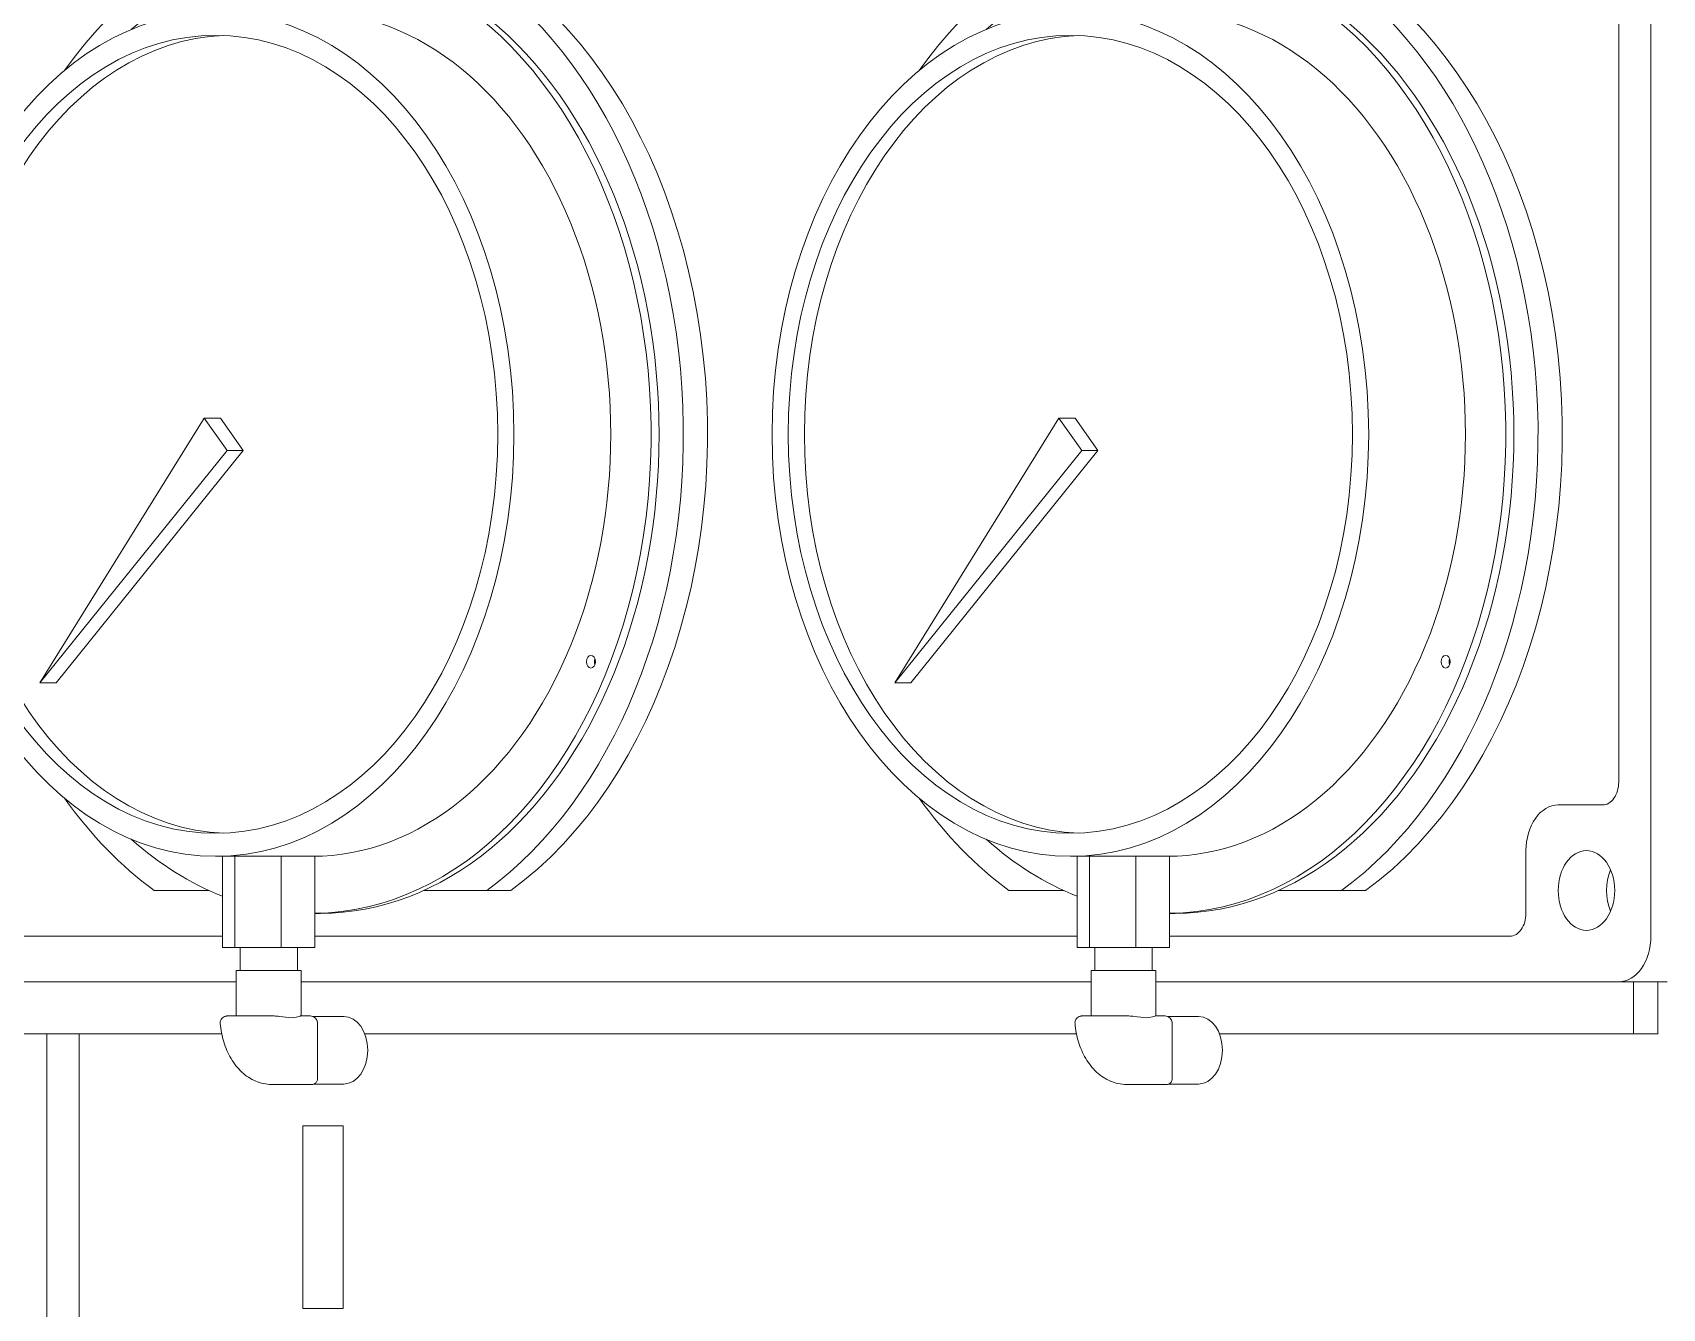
# Model space of a CAD drawing. Header units: inches. Extents: x 20 to 536, y 8 to 344.
# Drawn here: x 231.28 to 240.21, y 121.66 to 128.65 of the extents above; entities that cross this region are included whole.
import ezdxf

# ---------------------------------------------------------------- set-up
doc = ezdxf.new("R2010")
doc.units = ezdxf.units.IN
doc.header["$LTSCALE"] = 16
doc.header["$MEASUREMENT"] = 0
doc.layers.add('Visible (ANSI)', color=7, linetype='Continuous', lineweight=50)

msp = doc.modelspace()

# ---------------------------------------------------------------- linework, layer by layer
at = {"layer": 'Visible (ANSI)', "linetype": 'Continuous', "lineweight": 18}
for p, q in [((240.144965, 131.19516), (240.144965, 123.69516)), ((239.968163, 130.35141), (239.968163, 124.53891)), ((231.315881, 125.083881), (232.215926, 126.533514)), ((232.304315, 126.533514), (232.215926, 126.533514)), ((232.215926, 126.533514), (232.340926, 126.356737)), ((232.304315, 126.533514), (232.429315, 126.356737)), ((236.000414, 125.083881), (236.900459, 126.533514)), ((236.988848, 126.533514), (236.900459, 126.533514)), ((236.900459, 126.533514), (237.025459, 126.356737)), ((236.988848, 126.533514), (237.113848, 126.356737)), ((232.340926, 126.356737), (231.315881, 125.083881)), ((232.429315, 126.356737), (231.404269, 125.083881)), ((232.429315, 126.356737), (232.340926, 126.356737)), ((237.025459, 126.356737), (236.000414, 125.083881)), ((237.113848, 126.356737), (236.088802, 125.083881)), ((237.113848, 126.356737), (237.025459, 126.356737)), ((231.404269, 125.083881), (231.315881, 125.083881)), ((236.088802, 125.083881), (236.000414, 125.083881)), ((239.879775, 124.41391), (239.636732, 124.41391)), ((239.459955, 124.16391), (239.459955, 123.820196)), ((232.38389, 124.132625), (232.278426, 124.132625)), ((232.316019, 124.132625), (232.316019, 123.632625)), ((232.38389, 124.132625), (232.38389, 123.632625)), ((232.637186, 124.132625), (232.38389, 124.132625)), ((232.637186, 124.132625), (232.637186, 123.632625)), ((232.822612, 124.132625), (232.637186, 124.132625)), ((232.822612, 124.132625), (232.822612, 123.632625)), ((237.068423, 124.132625), (236.962959, 124.132625)), ((237.000552, 124.132625), (237.000552, 123.632625)), ((237.068423, 124.132625), (237.068423, 123.632625)), ((237.321719, 124.132625), (237.068423, 124.132625)), ((237.321719, 124.132625), (237.321719, 123.632625)), ((237.507145, 124.132625), (237.321719, 124.132625)), ((237.507145, 124.132625), (237.507145, 123.632625)), ((232.24264, 123.945196), (231.941768, 123.945196)), ((233.764133, 123.945196), (233.419067, 123.945196)), ((233.896716, 123.945196), (233.764133, 123.945196)), ((236.927173, 123.945196), (236.626301, 123.945196)), ((238.448666, 123.945196), (238.1036, 123.945196)), ((238.581248, 123.945196), (238.448666, 123.945196)), ((232.852951, 123.820125), (232.822612, 123.820125)), ((237.537483, 123.820125), (237.507145, 123.820125)), ((232.316019, 123.695196), (231.018868, 123.695196)), ((232.316019, 123.632625), (232.38389, 123.632625)), ((232.38389, 123.632625), (232.637186, 123.632625)), ((232.412335, 123.632625), (232.412335, 123.507625)), ((232.637186, 123.632625), (232.822612, 123.632625)), ((232.726296, 123.632625), (232.726296, 123.507625)), ((237.000552, 123.695196), (232.822612, 123.695196)), ((237.000552, 123.632625), (237.068423, 123.632625)), ((237.068423, 123.632625), (237.321719, 123.632625)), ((237.096868, 123.632625), (237.096868, 123.507625)), ((237.321719, 123.632625), (237.507145, 123.632625)), ((237.410829, 123.632625), (237.410829, 123.507625)), ((239.371566, 123.695196), (237.507145, 123.695196)), ((232.746815, 123.507625), (232.391817, 123.507625)), ((232.391817, 123.507625), (232.391817, 123.257625)), ((232.746815, 123.507625), (232.746815, 123.257625)), ((237.431347, 123.507625), (237.076349, 123.507625)), ((237.076349, 123.507625), (237.076349, 123.257625)), ((237.431347, 123.507625), (237.431347, 123.257625)), ((232.391817, 123.44516), (230.422246, 123.44516)), ((237.076349, 123.44516), (232.746815, 123.44516)), ((239.968188, 123.44516), (237.431347, 123.44516)), ((239.968188, 123.44516), (240.233353, 123.44516)), ((240.049505, 123.16016), (240.049505, 123.44516)), ((240.182088, 123.44516), (240.182088, 123.16016)), ((232.428241, 123.257625), (232.342577, 123.257625)), ((232.547259, 123.257625), (232.461594, 123.257625)), ((232.598998, 123.257625), (232.547259, 123.257625)), ((232.796979, 123.257625), (232.744315, 123.257625)), ((232.810733, 123.255385), (232.981016, 123.255385)), ((232.836498, 123.218106), (232.836498, 122.912625)), ((237.112774, 123.257625), (237.02711, 123.257625)), ((237.231792, 123.257625), (237.146127, 123.257625)), ((237.283531, 123.257625), (237.231792, 123.257625)), ((237.481511, 123.257625), (237.428848, 123.257625)), ((237.495266, 123.255385), (237.665549, 123.255385)), ((237.52103, 123.218106), (237.52103, 122.912625)), ((230.998538, 123.16016), (232.31172, 123.16016)), ((231.354008, 119.78516), (231.354008, 123.16016)), ((231.530785, 123.16016), (231.530785, 120.53516)), ((233.095504, 123.16016), (236.996253, 123.16016)), ((237.780036, 123.16016), (240.049505, 123.16016)), ((240.182088, 123.16016), (240.049505, 123.16016)), ((232.585605, 122.882625), (232.806497, 122.882625)), ((232.817922, 122.884866), (232.981016, 122.884866)), ((237.270137, 122.882625), (237.49103, 122.882625)), ((237.502455, 122.884866), (237.665549, 122.884866)), ((232.976777, 122.65516), (232.756459, 122.65516)), ((232.756459, 121.65516), (232.756459, 122.65516)), ((232.976777, 121.65516), (232.976777, 122.65516)), ((232.976777, 121.65516), (232.756459, 121.65516))]:
    msp.add_line(p, q, dxfattribs=at)
for centre, major_axis, start_param, end_param in [((232.852951, 126.445125), (0, 2.8125), 3.61752935, 7.06578924), ((237.537483, 126.445125), (0, 2.8125), 3.61752935, 7.06578924), ((232.808756, 126.445125), (0, 2.625), 3.14905726, 6.8473643), ((232.985533, 126.445125), (0, 2.8125), 3.61752935, 6.28318531), ((237.493289, 126.445125), (0, 2.625), 3.14905726, 6.8473643), ((237.670066, 126.445125), (0, 2.8125), 3.61752935, 6.28318531), ((232.852951, 126.445125), (0, 2.625), 3.14159265, 6.28318531), ((237.537483, 126.445125), (0, 2.625), 3.14159265, 6.28318531), ((232.808756, 126.445125), (0, 2.3125), 3.14159265, 6.28318531), ((237.493289, 126.445125), (0, 2.3125), 3.14159265, 6.28318531), ((232.366815, 126.445125), (0, 2.186419), 0.02858945, 3.1130032), ((237.051348, 126.445125), (0, 2.186419), 0.02858945, 3.1130032), ((234.379225, 125.198927), (0, -0.035), 4.24524287, 5.17953509), ((239.063758, 125.198927), (0, -0.035), 4.24524287, 5.17953509), ((239.879775, 124.53891), (0, -0.125), 0, 1.57079633), ((232.852951, 126.445125), (0, 2.8125), 2.35898872, 2.66565596), ((237.537483, 126.445125), (0, 2.8125), 2.35898872, 2.66565596), ((239.636732, 124.16391), (0, 0.25), 0, 1.57079633), ((232.808756, 126.445125), (0, -2.625), 5.71900631, 6.01450316), ((237.493289, 126.445125), (0, -2.625), 5.71900631, 6.01450316), ((240.056576, 123.94516), (0, -0.21875), 4.17128945, 5.25348851), ((239.371566, 123.820196), (0, -0.125), 0, 1.57079633), ((239.968188, 123.69516), (0, -0.25), 0, 1.57079633), ((232.981016, 123.070125), (0, -0.18526), 0, 3.14159265), ((237.665549, 123.070125), (0, -0.18526), 0, 3.14159265)]:
    msp.add_ellipse(centre, major_axis=major_axis, ratio=0.70710678, start_param=start_param, end_param=end_param, dxfattribs=at)
for centre, major_axis in [((232.278426, 126.445125), (0, 2.3125)), ((236.962959, 126.445125), (0, 2.3125)), ((232.278426, 126.445125), (0, 2.186419)), ((236.962959, 126.445125), (0, 2.186419)), ((234.335031, 125.198927), (0, -0.035)), ((239.019564, 125.198927), (0, -0.035)), ((239.791411, 123.94516), (0, 0.21875))]:
    msp.add_ellipse(centre, major_axis=major_axis, ratio=0.70710678, dxfattribs=at)
for points, knots in [([(232.303883, 123.215684), (232.30363, 123.218707), (232.303637, 123.222066), (232.304803, 123.229506), (232.305979, 123.233604), (232.310099, 123.241402), (232.312868, 123.24504), (232.3193, 123.250749), (232.322797, 123.2529), (232.330269, 123.256091), (232.334223, 123.25699), (232.339488, 123.257552), (232.341063, 123.257625), (232.342577, 123.257625)], [-0.0707729563, -0.0707729563, -0.0707729563, -0.0707729563, -0.056618365, -0.056618365, -0.0424637738, -0.0424637738, -0.0299156916, -0.0299156916, -0.0184819955, -0.0184819955, -0.0057316027, -0.0057316027, 0, 0, 0, 0]), ([(232.303883, 123.215684), (232.306758, 123.181328), (232.313182, 123.147456), (232.332903, 123.083005), (232.346197, 123.052425), (232.37926, 122.9968), (232.399038, 122.971742), (232.444458, 122.929548), (232.47015, 122.91242), (232.525739, 122.888909), (232.555638, 122.882625), (232.585605, 122.882625)], [1.688601, 1.688601, 1.688601, 1.688601, 1.97919933, 1.97919933, 2.26979766, 2.26979766, 2.56039599, 2.56039599, 2.85099432, 2.85099432, 3.14159265, 3.14159265, 3.14159265, 3.14159265]), ([(232.428241, 123.257625), (232.433154, 123.257667), (232.438404, 123.257584), (232.443805, 123.257584), (232.449206, 123.257584), (232.455205, 123.257667), (232.461594, 123.257625)], [1.118517942, 1.118517942, 1.118517942, 1.118517942, 1.176718059, 1.176718059, 1.176718059, 1.234918175, 1.234918175, 1.234918175, 1.234918175]), ([(232.598998, 123.257625), (232.60897, 123.257628), (232.618929, 123.256806), (232.653247, 123.252793), (232.67633, 123.248347), (232.694826, 123.248347), (232.713323, 123.248347), (232.727877, 123.252793), (232.740053, 123.256806), (232.742621, 123.257628), (232.744315, 123.257625)], [2.000751798, 2.000751798, 2.000751798, 2.000751798, 2.079672535, 2.079672535, 2.279000165, 2.279000165, 2.279000165, 2.478327794, 2.478327794, 2.557248531, 2.557248531, 2.557248531, 2.557248531]), ([(232.836498, 123.218106), (232.836498, 123.221531), (232.836127, 123.225233), (232.83405, 123.233036), (232.832305, 123.237147), (232.827331, 123.244454), (232.824243, 123.247649), (232.817404, 123.252629), (232.813703, 123.254422), (232.806166, 123.25688), (232.802362, 123.257443), (232.798215, 123.257613), (232.797593, 123.257625), (232.796979, 123.257625)], [-0.785398163, -0.785398163, -0.785398163, -0.785398163, -0.628318531, -0.628318531, -0.471238898, -0.471238898, -0.327604468, -0.327604468, -0.185241482, -0.185241482, -0.028161849, -0.028161849, 0, 0, 0, 0]), ([(236.988416, 123.215684), (236.988163, 123.218707), (236.98817, 123.222066), (236.989336, 123.229506), (236.990512, 123.233604), (236.994632, 123.241402), (236.997401, 123.24504), (237.003832, 123.250749), (237.00733, 123.2529), (237.014802, 123.256091), (237.018755, 123.25699), (237.024021, 123.257552), (237.025596, 123.257625), (237.02711, 123.257625)], [-0.0707729563, -0.0707729563, -0.0707729563, -0.0707729563, -0.056618365, -0.056618365, -0.0424637738, -0.0424637738, -0.0299156916, -0.0299156916, -0.0184819955, -0.0184819955, -0.0057316027, -0.0057316027, 0, 0, 0, 0]), ([(236.988416, 123.215684), (236.991291, 123.181328), (236.997715, 123.147456), (237.017436, 123.083005), (237.03073, 123.052425), (237.063793, 122.9968), (237.083571, 122.971742), (237.128991, 122.929548), (237.154683, 122.91242), (237.210272, 122.888909), (237.240171, 122.882625), (237.270137, 122.882625)], [1.688601, 1.688601, 1.688601, 1.688601, 1.97919933, 1.97919933, 2.26979766, 2.26979766, 2.56039599, 2.56039599, 2.85099432, 2.85099432, 3.14159265, 3.14159265, 3.14159265, 3.14159265]), ([(237.112774, 123.257625), (237.117686, 123.257667), (237.122937, 123.257584), (237.128338, 123.257584), (237.133738, 123.257584), (237.139738, 123.257667), (237.146127, 123.257625)], [1.118517942, 1.118517942, 1.118517942, 1.118517942, 1.176718059, 1.176718059, 1.176718059, 1.234918175, 1.234918175, 1.234918175, 1.234918175]), ([(237.283531, 123.257625), (237.293503, 123.257628), (237.303461, 123.256806), (237.33778, 123.252793), (237.360862, 123.248347), (237.379359, 123.248347), (237.397856, 123.248347), (237.41241, 123.252793), (237.424585, 123.256806), (237.427154, 123.257628), (237.428848, 123.257625)], [2.000751798, 2.000751798, 2.000751798, 2.000751798, 2.079672535, 2.079672535, 2.279000165, 2.279000165, 2.279000165, 2.478327794, 2.478327794, 2.557248531, 2.557248531, 2.557248531, 2.557248531]), ([(237.52103, 123.218106), (237.52103, 123.221531), (237.520659, 123.225233), (237.518583, 123.233036), (237.516838, 123.237147), (237.511864, 123.244454), (237.508776, 123.247649), (237.501937, 123.252629), (237.498235, 123.254422), (237.490699, 123.25688), (237.486895, 123.257443), (237.482748, 123.257613), (237.482125, 123.257625), (237.481511, 123.257625)], [-0.785398163, -0.785398163, -0.785398163, -0.785398163, -0.628318531, -0.628318531, -0.471238898, -0.471238898, -0.327604468, -0.327604468, -0.185241482, -0.185241482, -0.028161849, -0.028161849, 0, 0, 0, 0]), ([(232.836498, 122.912625), (232.836498, 122.909425), (232.835951, 122.906193), (232.834041, 122.900312), (232.832659, 122.897733), (232.829445, 122.893038), (232.827618, 122.891219), (232.82361, 122.887778), (232.821714, 122.886716), (232.817366, 122.884481), (232.815779, 122.884069), (232.811476, 122.882869), (232.810617, 122.882899), (232.808769, 122.882693), (232.808302, 122.882677), (232.807543, 122.882641), (232.807303, 122.882636), (232.806917, 122.882628), (232.806776, 122.882626), (232.806599, 122.882625), (232.806546, 122.882625), (232.806497, 122.882625)], [0.064618900269, 0.064618900269, 0.064618900269, 0.064618900269, 0.064621879258, 0.064621879258, 0.064625073971, 0.064625073971, 0.064629179528, 0.064629179528, 0.06463548821, 0.06463548821, 0.06464744586, 0.06464744586, 0.06467763633, 0.06467763633, 0.064717215016, 0.064717215016, 0.064756793701, 0.064756793701, 0.064796372387, 0.064796372387, 0.064816793698, 0.064816793698, 0.064816793698, 0.064816793698]), ([(237.52103, 122.912625), (237.52103, 122.909425), (237.520484, 122.906193), (237.518573, 122.900312), (237.517192, 122.897733), (237.513977, 122.893038), (237.512151, 122.891219), (237.508143, 122.887778), (237.506247, 122.886716), (237.501899, 122.884481), (237.500312, 122.884069), (237.496009, 122.882869), (237.495149, 122.882899), (237.493302, 122.882693), (237.492835, 122.882677), (237.492076, 122.882641), (237.491836, 122.882636), (237.491449, 122.882628), (237.491309, 122.882626), (237.491132, 122.882625), (237.491079, 122.882625), (237.49103, 122.882625)], [0.064618900269, 0.064618900269, 0.064618900269, 0.064618900269, 0.064621879258, 0.064621879258, 0.064625073971, 0.064625073971, 0.064629179528, 0.064629179528, 0.06463548821, 0.06463548821, 0.06464744586, 0.06464744586, 0.06467763633, 0.06467763633, 0.064717215016, 0.064717215016, 0.064756793701, 0.064756793701, 0.064796372387, 0.064796372387, 0.064816793698, 0.064816793698, 0.064816793698, 0.064816793698])]:
    msp.add_open_spline(points, degree=3, knots=knots, dxfattribs=at)

doc.saveas('drawing.dxf')
